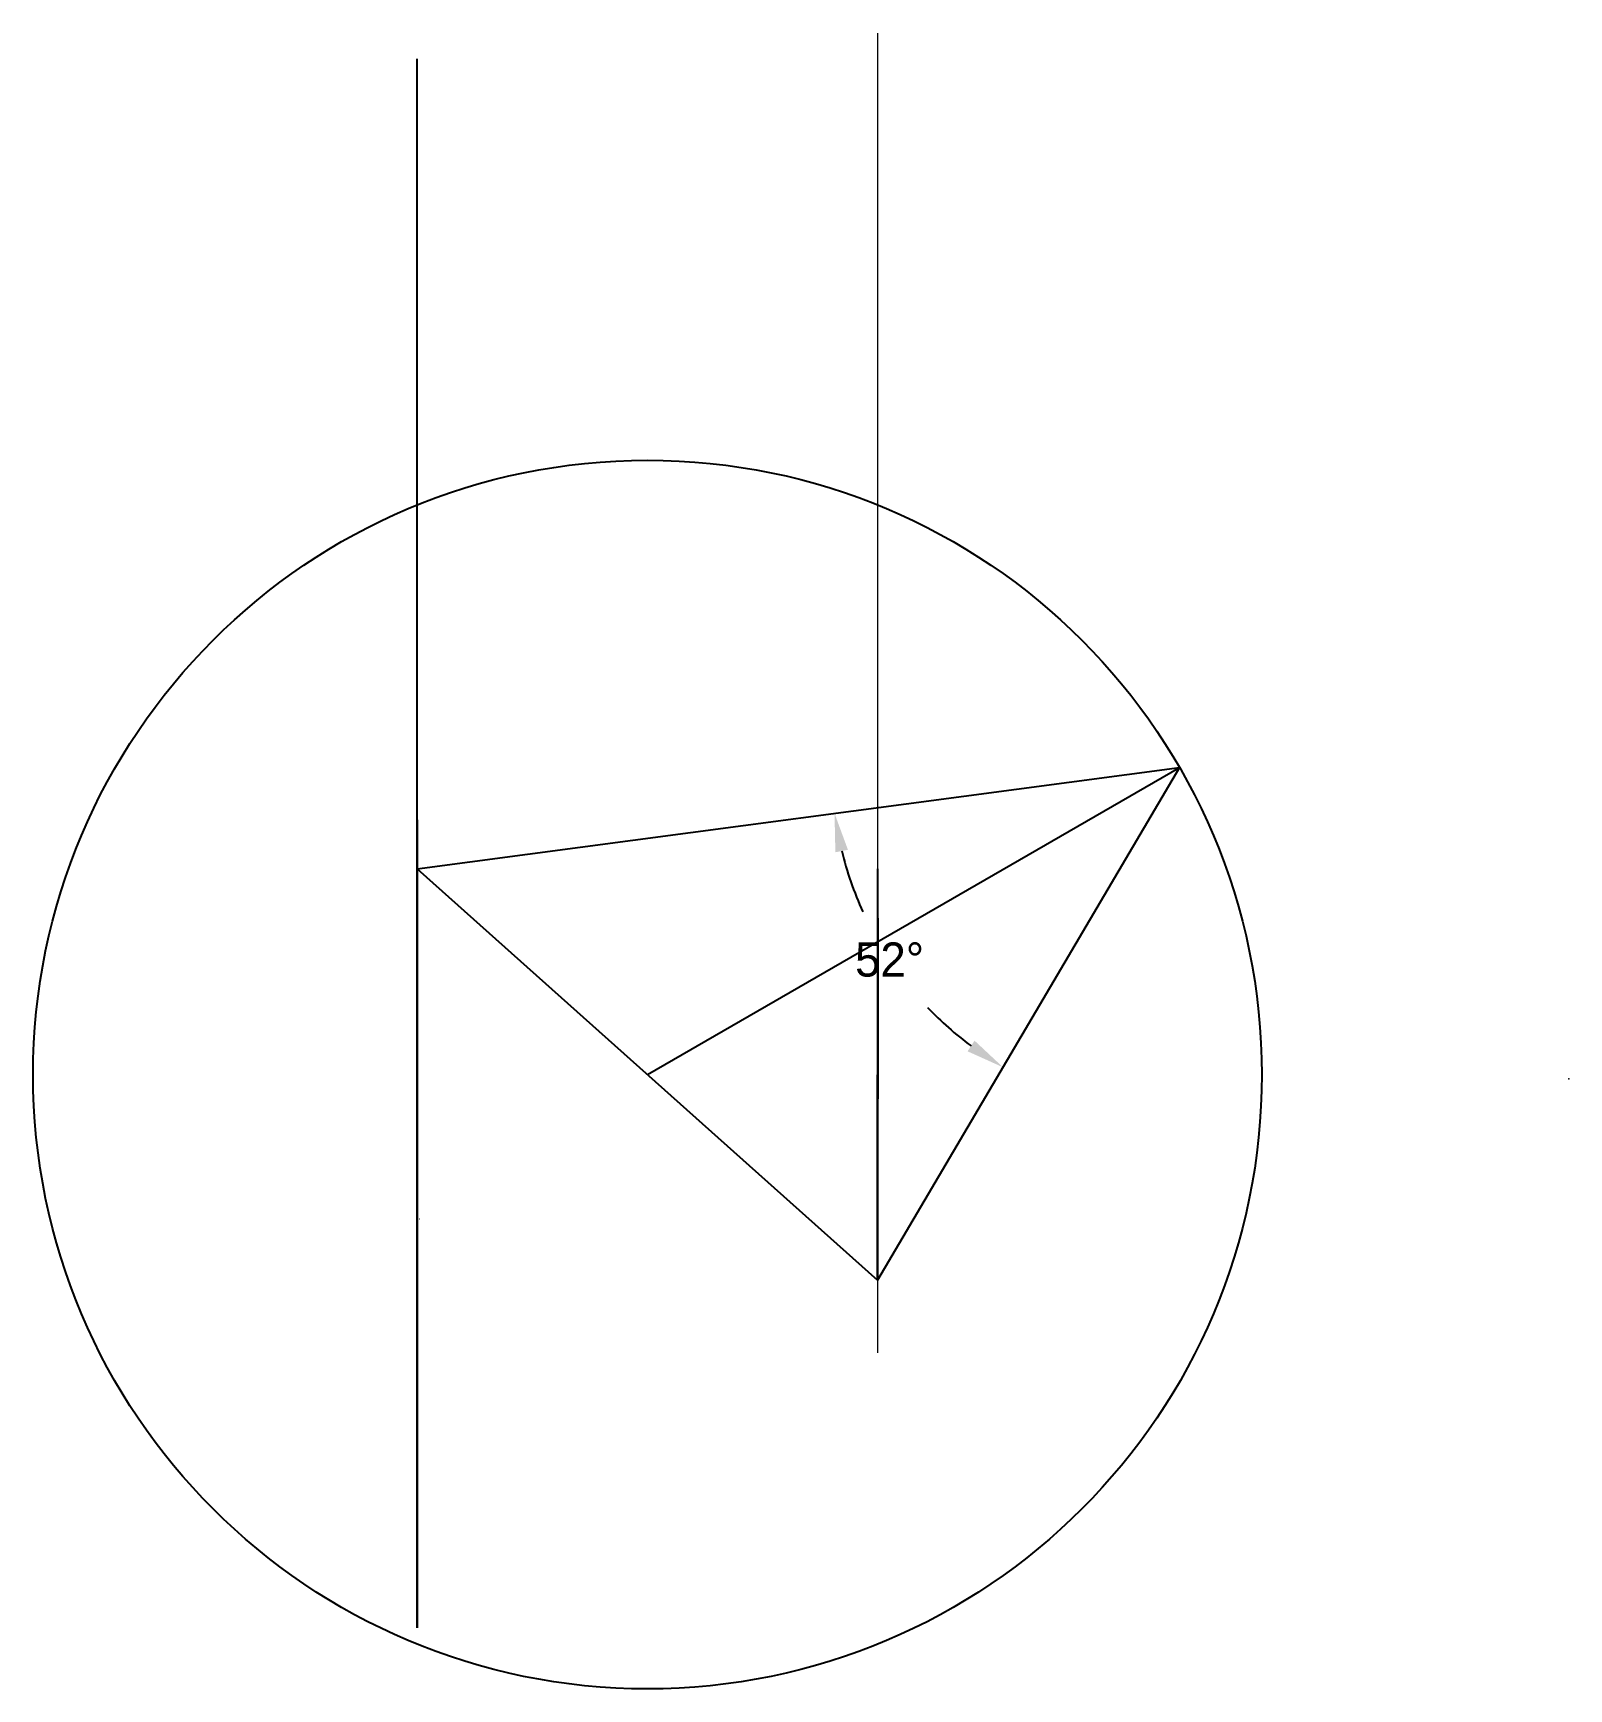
# Model space of a CAD drawing. Header units: millimetres. Extents: x 27 to 154, y 124 to 261.
import ezdxf

# ---------------------------------------------------------------- set-up
doc = ezdxf.new("R2010")
doc.units = ezdxf.units.MM
doc.header["$PDSIZE"] = -1
doc.linetypes.add('HIDDEN', pattern=[1.905, 1.27, -0.635])
doc.dimstyles.new('ISO-25', dxfattribs={"dimtxt": 2.5, "dimasz": 2.5, "dimexe": 1.25, "dimexo": 0.625, "dimtad": 1, "dimtxsty": 'Standard', "dimcen": 2.5, "dimadec": 0, "dimazin": 0, "dimtfac": 1, "dimtmove": 0, "dimatfit": 3, "dimfxl": 1, "dimarcsym": 0})

# ---------------------------------------------------------------- blocks, each defined once
blk = doc.blocks.new('*D32')
at = {"color": 0, "lineweight": -2}
for start, end in [(193.9012, 204.5417), (223.6305, 233.2009)]:
    blk.add_arc((121.8, 200.2), 28.77, start, end, dxfattribs=at)
at = {"color": 0}
for points in [[(93.35, 193.18), (94.39, 193.38), (93.28, 196.4)], [(104.86, 177.6), (104.28, 176.72), (107.21, 175.4)]]:
    blk.add_solid(points, dxfattribs=at)
at = {"layer": 'Defpoints', "color": 0}
for p in [(121.8, 200.2), (121.8, 200.2), (58.77, 191.81), (95.7, 188.08), (96.85, 157.78)]:
    blk.add_point(p, dxfattribs=at)
at = {"color": 0, "insert": (97.83, 184.29), "char_height": 2.822, "attachment_point": 5}
blk.add_mtext('52°', dxfattribs=at)

msp = doc.modelspace()

# ---------------------------------------------------------------- linework, layer by layer
at = {"color": 7, "linetype": 'Continuous', "lineweight": 0}
msp.add_line((96.855, 151.773), (96.855, 260.917), dxfattribs=at)
for p, q in [((58.768, 129.054), (58.768, 258.792)), ((58.768, 191.812), (121.804, 200.195)), ((77.81, 174.795), (121.804, 200.195)), ((121.804, 200.195), (96.847, 157.782)), ((58.768, 195.861), (58.768, 129.054)), ((58.768, 195.861), (58.768, 187.741)), ((58.768, 191.812), (96.847, 157.782)), ((96.847, 157.782), (96.857, 191.812)), ((96.855, 187.741), (96.847, 157.782))]:
    msp.add_line(p, q)
msp.add_circle((77.81, 174.795), 50.8)
msp.add_open_spline([(58.784, 162.859), (58.781, 162.866), (58.777, 162.872), (58.774, 162.879)], degree=3, dxfattribs=at)
at = {"color": 7, "linetype": 'HIDDEN', "lineweight": 0}
msp.add_open_spline([(58.92, 162.859), (58.929, 162.866), (58.938, 162.872), (58.947, 162.879)], degree=3, dxfattribs=at)
at = {"color": 7, "linetype": 'Continuous', "lineweight": 0}
msp.add_point((154.005, 174.443), dxfattribs=at)

# ---------------------------------------------------------------- dimensions: what is measured, and where the dimension line sits
dim = msp.add_angular_dim_2l(base=(95.705, 188.085), line1=((121.804, 200.195), (96.847, 157.782)), line2=((58.768, 191.812), (121.804, 200.195)), dimstyle='ISO-25', override={"dimtxt": 2.822222, "dimasz": 3.175, "dimexe": 1.778, "dimexo": 1.27, "dimgap": 2.54, "dimtad": 0, "dimtih": 1, "dimtoh": 1, "dimdec": 1, "dimlfac": 2, "dimzin": 1, "dimtdec": 1, "dimtzin": 1})
dim.commit()
dim.dimension.update_dxf_attribs({"geometry": '*D32', "text_midpoint": (97.825, 184.293)})

doc.saveas('drawing.dxf')
